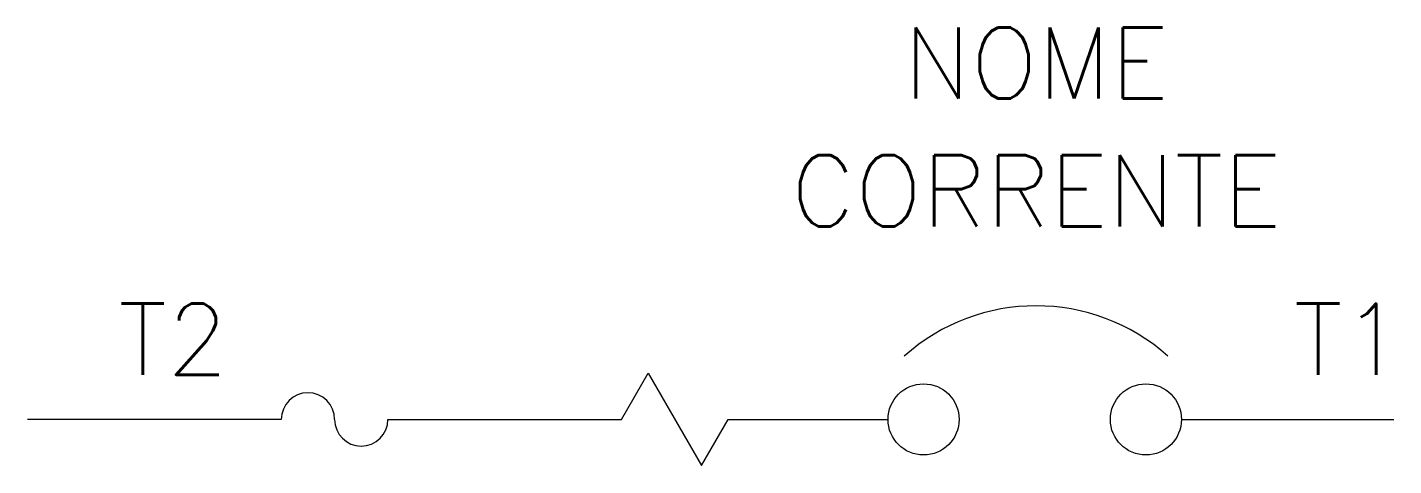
# Model space of a CAD drawing. Extents: x 289.4 to 327.9, y 137.6 to 149.9.
import ezdxf
from ezdxf.enums import TextEntityAlignment as Align

# ---------------------------------------------------------------- set-up
doc = ezdxf.new("R2010")
doc.units = 0
doc.header["$MEASUREMENT"] = 0
doc.layers.get('0').update_dxf_attribs({"linetype": 'CONTINUOUS'})
doc.styles.add('ROMANS', font='romans')

msp = doc.modelspace()

# ---------------------------------------------------------------- linework, layer by layer
at = {"linetype": 'Continuous'}
for p, q in [((306.116, 138.914), (306.866, 140.213)), ((306.866, 140.213), (308.366, 137.615)), ((296.535, 138.914), (289.385, 138.914)), ((299.535, 138.914), (306.116, 138.914)), ((308.366, 137.615), (309.116, 138.914)), ((309.116, 138.914), (313.616, 138.914)), ((321.875, 138.914), (327.85, 138.914))]:
    msp.add_line(p, q, dxfattribs=at)
for centre in [(314.616, 138.914), (320.875, 138.914)]:
    msp.add_circle(centre, 1, dxfattribs=at)
for centre, radius, start, end in [((317.784, 136.527), 5.581, 48.3063, 131.6937), ((297.285, 138.914), 0.75, 0, 180), ((298.785, 138.914), 0.75, 180, 0)]:
    msp.add_arc(centre, radius, start, end, dxfattribs=at)

# ---------------------------------------------------------------- texts
at = {"color": 0, "style": 'ROMANS', "flags": 4}
for tag, p in [('NOME', (317.784, 148.935)), ('CORRENTE', (317.784, 145.342))]:
    msp.add_attdef(tag, text='NOME', height=2, dxfattribs=at).set_placement(p, align=Align.MIDDLE_CENTER)
at = {"lineweight": -3, "style": 'ROMANS'}
for tag, p in [('T2', (293.489, 139.569)), ('T1', (326.583, 139.569))]:
    msp.add_attdef(tag, text='', height=2, dxfattribs=at).set_placement(p, align=Align.BOTTOM_CENTER)

doc.saveas('drawing.dxf')
